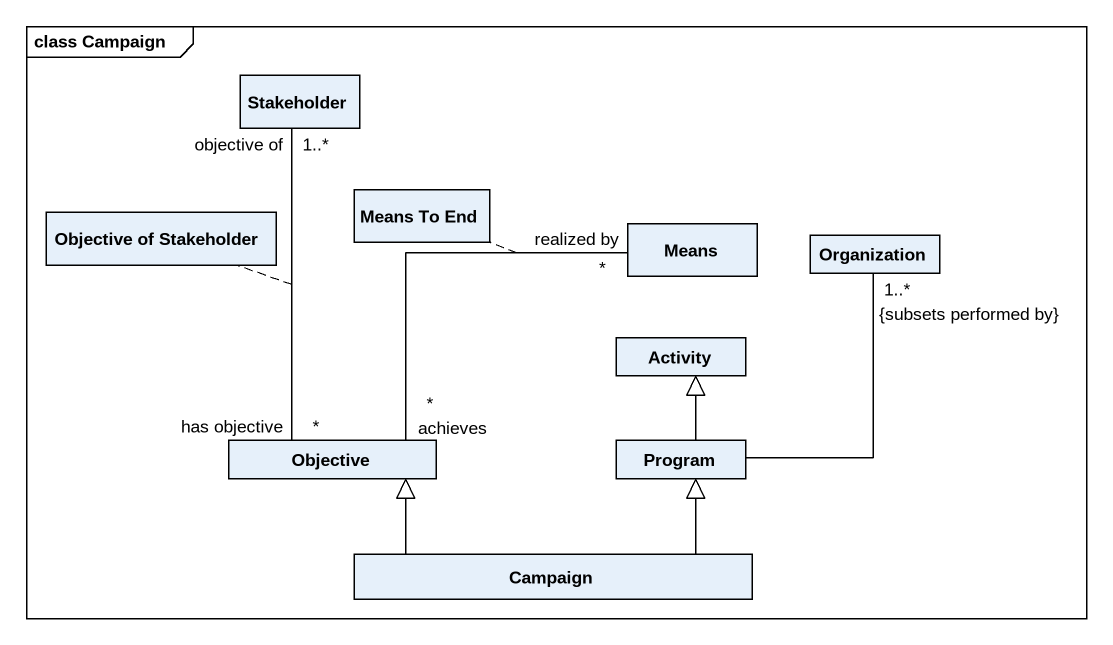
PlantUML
@startuml
mainframe class Campaign
hide circle
hide empty members
class Stakeholder
class "Means To End" as Means_To_End
class "Objective of Stakeholder" as Objective_of_Stakeholder
class Means
class Organization
class Activity
class Objective
class Program
class Campaign
Stakeholder "objective of\n1..*" -- "has objective\n*" Objective
(Stakeholder, Objective) .. Objective_of_Stakeholder
Means "realized by\n*" -left- "achieves\n*" Objective
(Means, Objective) .. Means_To_End
Organization "{subsets performed by}\n1..*" -- Program
Program -up-|> Activity
Campaign -left-|> Objective
Campaign -up-|> Program
@enduml
